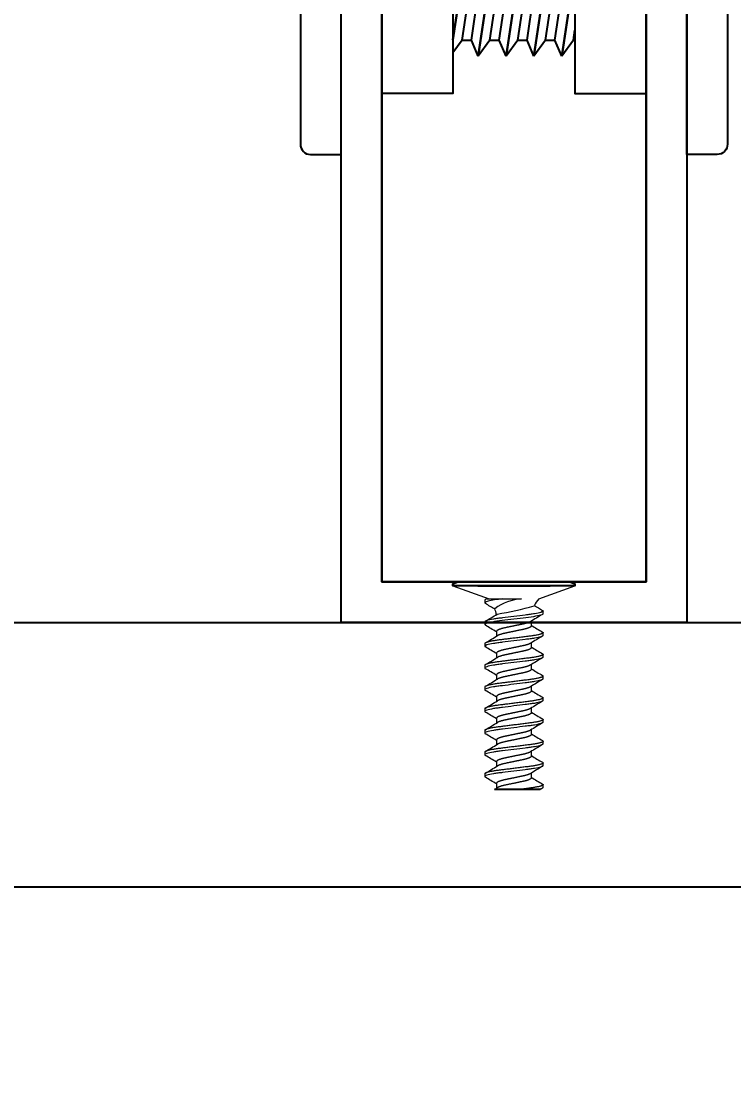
# Model space of a CAD drawing. Header units: inches. Extents: x 129892 to 140765, y 18172 to 24435.
# Drawn here: x 131141.2 to 131176.2, y 22501.9 to 22554.5 of the extents above; entities that cross this region are included whole.
import ezdxf

# ---------------------------------------------------------------- set-up
doc = ezdxf.new("R2010")
doc.units = ezdxf.units.IN
doc.header["$MEASUREMENT"] = 0
doc.header["$PDMODE"] = 66
doc.styles.add('EXCELSIOR', font='dim.shx', dxfattribs={"height": 45})
doc.dimstyles.new('EXCELSIOR', dxfattribs={"dimtxt": 50, "dimasz": 15, "dimexe": 20, "dimexo": 20, "dimgap": 10, "dimtad": 1, "dimdec": 0, "dimtxsty": 'EXCELSIOR', "dimblk": 'OBLIQUE', "dimcen": 2.5, "dimclrd": 1, "dimclre": 1, "dimclrt": 1, "dimadec": 0, "dimazin": 0, "dimtfac": 1, "dimtdec": 0, "dimtofl": 0, "dimtmove": 0, "dimatfit": 3, "dimfxl": 0, "dimlwd": 25, "dimarcsym": 0})

# ---------------------------------------------------------------- blocks, each defined once
blk = doc.blocks.new('A$C7E8D36A7')
for p, q in [((8.749, 22.174), (8.412, 21.389)), ((9.389, 17.84), (8.749, 22.174)), ((8.749, 22.174), (9.389, 17.84)), ((9.319, 21.389), (8.749, 22.174)), ((10.117, 22.174), (9.78, 21.389)), ((10.757, 17.84), (10.117, 22.174)), ((10.117, 22.174), (10.757, 17.84)), ((10.687, 21.389), (10.117, 22.174)), ((11.485, 22.174), (11.149, 21.389)), ((12.125, 17.84), (11.485, 22.174)), ((11.485, 22.174), (12.125, 17.84)), ((12.056, 21.389), (11.485, 22.174)), ((12.854, 22.174), (12.517, 21.389)), ((13.494, 17.84), (12.854, 22.174)), ((12.854, 22.174), (13.494, 17.84)), ((13.424, 21.389), (12.854, 22.174)), ((7.951, 21.389), (7.5, 22.01)), ((7.5, 18), (7.5, 22)), ((7.5, 18), (7.5, 22)), ((13.5, 18), (13.5, 22)), ((8.02, 17.84), (7.5, 21.364)), ((7.5, 21.364), (8.02, 17.84)), ((7.951, 21.389), (8.412, 21.389)), ((7.954, 21.383), (8.36, 18.632)), ((8.412, 21.389), (8.815, 18.632)), ((9.319, 21.389), (9.78, 21.389)), ((9.323, 21.383), (9.729, 18.632)), ((9.78, 21.389), (10.183, 18.632)), ((10.687, 21.389), (11.149, 21.389)), ((10.691, 21.383), (11.097, 18.632)), ((11.149, 21.389), (11.551, 18.632)), ((12.056, 21.389), (12.517, 21.389)), ((12.059, 21.383), (12.465, 18.632)), ((12.517, 21.389), (12.92, 18.632)), ((13.424, 21.389), (13.5, 21.389)), ((13.427, 21.383), (13.5, 20.889)), ((8.02, 17.84), (7.5, 18.558)), ((8.36, 18.632), (8.02, 17.84)), ((8.36, 18.632), (8.815, 18.632)), ((9.389, 17.84), (8.815, 18.632)), ((9.729, 18.632), (9.389, 17.84)), ((9.729, 18.632), (10.183, 18.632)), ((10.757, 17.84), (10.183, 18.632)), ((11.097, 18.632), (10.757, 17.84)), ((11.097, 18.632), (11.551, 18.632)), ((12.125, 17.84), (11.551, 18.632)), ((12.465, 18.632), (12.125, 17.84)), ((12.465, 18.632), (12.92, 18.632)), ((13.494, 17.84), (12.92, 18.632)), ((13.5, 17.856), (13.494, 17.84))]:
    blk.add_line(p, q)
blk.add_lwpolyline([(4, 0), (4, 48), (17, 48), (17, 0), (19, 0), (19, 50), (2, 50), (2, 0)], close=True)
for points in [[(0, 13.5), (0, 26.5, -0.414214), (0.5, 27), (2, 27), (2, 13), (0.5, 13, -0.414214)], [(21, 13.5), (21, 26.5, 0.414214), (20.5, 27), (19, 27), (19, 13), (20.5, 13, 0.414214)]]:
    blk.add_lwpolyline(points, format="xyb", close=True)
for points in [[(4, 16), (7.5, 16), (7.5, 24), (4, 24)], [(17, 16), (13.5, 16), (13.5, 24), (17, 24)]]:
    blk.add_lwpolyline(points)
blk = doc.blocks.new('A$C71D55C7C')
at = {"color": 7, "linetype": 'Continuous', "lineweight": 15}
for p, q in [((-0.001, 10), (1.777, 9.365)), ((4.222, 9.365), (5.999, 10)), ((1.566, 9.299), (1.566, 9.165)), ((1.678, 9.365), (1.653, 9.365)), ((1.678, 9.365), (2.462, 9.365)), ((2.462, 9.365), (3.379, 9.365)), ((4.433, 8.632), (4.433, 8.765)), ((1.566, 8.232), (1.566, 8.099)), ((3.856, 8.032), (3.856, 8.272)), ((2.143, 7.765), (2.143, 7.525)), ((4.433, 7.565), (4.433, 7.699)), ((1.566, 7.165), (1.566, 7.032)), ((3.856, 6.965), (3.856, 7.206)), ((2.143, 6.699), (2.143, 6.459)), ((4.433, 6.499), (4.433, 6.632)), ((1.566, 6.099), (1.566, 5.965)), ((3.856, 5.899), (3.856, 6.139)), ((2.143, 5.632), (2.143, 5.392)), ((4.433, 5.432), (4.433, 5.565)), ((1.566, 5.032), (1.566, 4.899)), ((3.856, 4.832), (3.856, 5.072)), ((2.143, 4.565), (2.143, 4.325)), ((4.433, 4.365), (4.433, 4.499)), ((1.566, 3.965), (1.566, 3.832)), ((3.856, 3.765), (3.856, 4.005)), ((2.143, 3.499), (2.143, 3.259)), ((4.433, 3.299), (4.433, 3.432)), ((1.566, 2.899), (1.566, 2.765)), ((3.856, 2.699), (3.856, 2.939)), ((2.143, 2.432), (2.143, 2.192)), ((4.433, 2.232), (4.433, 2.365)), ((1.566, 1.832), (1.566, 1.698)), ((3.856, 1.632), (3.856, 1.872)), ((2.143, 1.365), (2.143, 1.125)), ((4.433, 1.165), (4.433, 1.298)), ((1.566, 0.765), (1.566, 0.632)), ((3.856, 0.565), (3.856, 0.805)), ((2.143, 0.298), (2.143, 0.058)), ((4.433, 0.098), (4.433, 0.231))]:
    blk.add_line(p, q, dxfattribs=at)
blk.add_lwpolyline([(0.249, 10.2), (5.749, 10.2), (5.999, 10.1), (5.999, 10), (-0.001, 10), (-0.001, 10.1)], close=True)
for points in [[(1.225, 10), (4.774, 10)], [(4.293, 0), (2.047, 0)]]:
    blk.add_lwpolyline(points)
at = {"color": 7, "linetype": 'Continuous', "lineweight": 15, "flags": 128}
for points in [[(4.404, 7.731), (4.413, 7.726), (4.422, 7.719), (4.428, 7.712), (4.432, 7.705), (4.433, 7.699), (4.432, 7.693), (4.429, 7.686), (4.423, 7.68), (4.415, 7.673), (4.404, 7.666), (4.391, 7.659), (4.377, 7.653), (4.36, 7.646), (4.342, 7.639), (4.321, 7.632), (4.298, 7.625), (4.27, 7.617), (4.239, 7.609), (4.206, 7.602), (4.171, 7.594), (4.133, 7.586), (4.093, 7.578), (4.052, 7.571), (4.009, 7.563), (3.966, 7.556), (3.922, 7.549), (3.876, 7.542), (3.83, 7.536), (3.783, 7.529), (3.735, 7.523), (3.677, 7.516), (3.617, 7.509), (3.555, 7.501), (3.491, 7.493), (3.433, 7.486), (3.373, 7.478), (3.313, 7.471), (3.251, 7.463), (3.189, 7.456), (3.126, 7.448), (3.063, 7.44), (2.999, 7.432), (2.939, 7.425), (2.879, 7.417), (2.819, 7.41), (2.76, 7.402), (2.702, 7.395), (2.644, 7.388), (2.59, 7.381), (2.537, 7.375), (2.485, 7.368), (2.435, 7.362), (2.385, 7.356), (2.332, 7.349), (2.28, 7.343), (2.229, 7.336), (2.179, 7.33), (2.13, 7.323), (2.082, 7.316), (2.035, 7.308), (1.99, 7.301), (1.949, 7.294), (1.909, 7.287), (1.872, 7.279), (1.836, 7.272), (1.801, 7.265), (1.769, 7.257), (1.741, 7.25), (1.715, 7.243), (1.691, 7.236), (1.669, 7.229), (1.649, 7.222), (1.629, 7.215), (1.612, 7.207), (1.598, 7.2), (1.586, 7.192), (1.577, 7.185), (1.571, 7.179), (1.567, 7.172), (1.566, 7.165), (1.566, 7.165)], [(4.404, 6.665), (4.413, 6.659), (4.422, 6.652), (4.428, 6.645), (4.432, 6.639), (4.433, 6.632), (4.432, 6.626), (4.429, 6.62), (4.423, 6.613), (4.415, 6.606), (4.404, 6.6), (4.391, 6.593), (4.377, 6.586), (4.36, 6.579), (4.342, 6.572), (4.321, 6.565), (4.298, 6.558), (4.27, 6.551), (4.239, 6.543), (4.206, 6.535), (4.171, 6.527), (4.133, 6.519), (4.093, 6.512), (4.052, 6.504), (4.009, 6.496), (3.966, 6.489), (3.922, 6.483), (3.876, 6.476), (3.83, 6.469), (3.783, 6.463), (3.735, 6.457), (3.677, 6.449), (3.617, 6.442), (3.555, 6.434), (3.491, 6.426), (3.433, 6.419), (3.373, 6.412), (3.313, 6.404), (3.251, 6.397), (3.189, 6.389), (3.126, 6.381), (3.063, 6.373), (2.999, 6.365), (2.939, 6.358), (2.879, 6.351), (2.819, 6.343), (2.76, 6.336), (2.702, 6.328), (2.644, 6.321), (2.59, 6.315), (2.537, 6.308), (2.485, 6.302), (2.435, 6.295), (2.385, 6.289), (2.332, 6.283), (2.28, 6.276), (2.229, 6.27), (2.179, 6.263), (2.13, 6.256), (2.082, 6.249), (2.035, 6.242), (1.99, 6.234), (1.949, 6.227), (1.909, 6.22), (1.872, 6.213), (1.836, 6.205), (1.801, 6.198), (1.769, 6.19), (1.741, 6.183), (1.715, 6.176), (1.691, 6.169), (1.669, 6.162), (1.649, 6.156), (1.629, 6.148), (1.612, 6.14), (1.598, 6.133), (1.586, 6.126), (1.577, 6.119), (1.571, 6.112), (1.567, 6.105), (1.566, 6.099), (1.566, 6.099)], [(4.404, 5.598), (4.413, 5.592), (4.422, 5.585), (4.428, 5.578), (4.432, 5.572), (4.433, 5.565), (4.432, 5.559), (4.429, 5.553), (4.423, 5.546), (4.415, 5.54), (4.404, 5.533), (4.391, 5.526), (4.377, 5.519), (4.36, 5.512), (4.342, 5.506), (4.321, 5.499), (4.298, 5.492), (4.27, 5.484), (4.239, 5.476), (4.206, 5.468), (4.171, 5.46), (4.133, 5.453), (4.093, 5.445), (4.052, 5.437), (4.009, 5.43), (3.966, 5.423), (3.922, 5.416), (3.876, 5.409), (3.83, 5.402), (3.783, 5.396), (3.735, 5.39), (3.677, 5.383), (3.617, 5.375), (3.555, 5.368), (3.491, 5.36), (3.433, 5.352), (3.373, 5.345), (3.313, 5.337), (3.251, 5.33), (3.189, 5.322), (3.126, 5.314), (3.063, 5.307), (2.999, 5.299), (2.939, 5.291), (2.879, 5.284), (2.819, 5.276), (2.76, 5.269), (2.702, 5.262), (2.644, 5.255), (2.59, 5.248), (2.537, 5.241), (2.485, 5.235), (2.435, 5.229), (2.385, 5.223), (2.332, 5.216), (2.28, 5.209), (2.229, 5.203), (2.179, 5.196), (2.13, 5.189), (2.082, 5.182), (2.035, 5.175), (1.99, 5.168), (1.949, 5.161), (1.909, 5.153), (1.872, 5.146), (1.836, 5.139), (1.801, 5.131), (1.769, 5.124), (1.741, 5.117), (1.715, 5.11), (1.691, 5.103), (1.669, 5.096), (1.649, 5.089), (1.629, 5.081), (1.612, 5.074), (1.598, 5.066), (1.586, 5.059), (1.577, 5.052), (1.571, 5.045), (1.567, 5.038), (1.566, 5.032), (1.566, 5.032)], [(4.404, 4.531), (4.413, 4.526), (4.422, 4.519), (4.428, 4.512), (4.432, 4.505), (4.433, 4.499), (4.432, 4.493), (4.429, 4.486), (4.423, 4.48), (4.415, 4.473), (4.404, 4.466), (4.391, 4.459), (4.377, 4.453), (4.36, 4.446), (4.342, 4.439), (4.321, 4.432), (4.298, 4.425), (4.27, 4.417), (4.239, 4.409), (4.206, 4.401), (4.171, 4.394), (4.133, 4.386), (4.093, 4.378), (4.052, 4.37), (4.009, 4.363), (3.966, 4.356), (3.922, 4.349), (3.876, 4.342), (3.83, 4.336), (3.783, 4.329), (3.735, 4.323), (3.677, 4.316), (3.617, 4.309), (3.555, 4.301), (3.491, 4.293), (3.433, 4.286), (3.373, 4.278), (3.313, 4.271), (3.251, 4.263), (3.189, 4.255), (3.126, 4.248), (3.063, 4.24), (2.999, 4.232), (2.939, 4.225), (2.879, 4.217), (2.819, 4.21), (2.76, 4.202), (2.702, 4.195), (2.644, 4.188), (2.59, 4.181), (2.537, 4.175), (2.485, 4.168), (2.435, 4.162), (2.385, 4.156), (2.332, 4.149), (2.28, 4.143), (2.229, 4.136), (2.179, 4.13), (2.13, 4.123), (2.082, 4.116), (2.035, 4.108), (1.99, 4.101), (1.949, 4.094), (1.909, 4.087), (1.872, 4.079), (1.836, 4.072), (1.801, 4.065), (1.769, 4.057), (1.741, 4.05), (1.715, 4.043), (1.691, 4.036), (1.669, 4.029), (1.649, 4.022), (1.629, 4.014), (1.612, 4.007), (1.598, 4), (1.586, 3.992), (1.577, 3.985), (1.571, 3.978), (1.567, 3.972), (1.566, 3.965), (1.566, 3.965)], [(4.404, 3.464), (4.413, 3.459), (4.422, 3.452), (4.428, 3.445), (4.432, 3.438), (4.433, 3.432), (4.432, 3.426), (4.429, 3.419), (4.423, 3.413), (4.415, 3.406), (4.404, 3.399), (4.391, 3.392), (4.377, 3.386), (4.36, 3.379), (4.342, 3.372), (4.321, 3.365), (4.298, 3.358), (4.27, 3.35), (4.239, 3.343), (4.206, 3.335), (4.171, 3.327), (4.133, 3.319), (4.093, 3.311), (4.052, 3.304), (4.009, 3.296), (3.966, 3.289), (3.922, 3.282), (3.876, 3.276), (3.83, 3.269), (3.783, 3.263), (3.735, 3.256), (3.677, 3.249), (3.617, 3.242), (3.555, 3.234), (3.491, 3.226), (3.433, 3.219), (3.373, 3.212), (3.313, 3.204), (3.251, 3.196), (3.189, 3.189), (3.126, 3.181), (3.063, 3.173), (2.999, 3.165), (2.939, 3.158), (2.879, 3.15), (2.819, 3.143), (2.76, 3.136), (2.702, 3.128), (2.644, 3.121), (2.59, 3.114), (2.537, 3.108), (2.485, 3.101), (2.435, 3.095), (2.385, 3.089), (2.332, 3.082), (2.28, 3.076), (2.229, 3.069), (2.179, 3.063), (2.13, 3.056), (2.082, 3.049), (2.035, 3.042), (1.99, 3.034), (1.949, 3.027), (1.909, 3.02), (1.872, 3.013), (1.836, 3.005), (1.801, 2.998), (1.769, 2.99), (1.741, 2.983), (1.715, 2.976), (1.691, 2.969), (1.669, 2.962), (1.649, 2.955), (1.629, 2.948), (1.612, 2.94), (1.598, 2.933), (1.586, 2.926), (1.577, 2.919), (1.571, 2.912), (1.567, 2.905), (1.566, 2.899), (1.566, 2.899)], [(4.404, 2.398), (4.413, 2.392), (4.422, 2.385), (4.428, 2.378), (4.432, 2.372), (4.433, 2.365), (4.432, 2.359), (4.429, 2.353), (4.423, 2.346), (4.415, 2.339), (4.404, 2.333), (4.391, 2.326), (4.377, 2.319), (4.36, 2.312), (4.342, 2.305), (4.321, 2.298), (4.298, 2.291), (4.27, 2.284), (4.239, 2.276), (4.206, 2.268), (4.171, 2.26), (4.133, 2.252), (4.093, 2.245), (4.052, 2.237), (4.009, 2.229), (3.966, 2.222), (3.922, 2.216), (3.876, 2.209), (3.83, 2.202), (3.783, 2.196), (3.735, 2.19), (3.677, 2.182), (3.617, 2.175), (3.555, 2.167), (3.491, 2.159), (3.433, 2.152), (3.373, 2.145), (3.313, 2.137), (3.251, 2.13), (3.189, 2.122), (3.126, 2.114), (3.063, 2.106), (2.999, 2.098), (2.939, 2.091), (2.879, 2.084), (2.819, 2.076), (2.76, 2.069), (2.702, 2.061), (2.644, 2.054), (2.59, 2.048), (2.537, 2.041), (2.485, 2.035), (2.435, 2.028), (2.385, 2.022), (2.332, 2.016), (2.28, 2.009), (2.229, 2.003), (2.179, 1.996), (2.13, 1.989), (2.082, 1.982), (2.035, 1.975), (1.99, 1.967), (1.949, 1.96), (1.909, 1.953), (1.872, 1.946), (1.836, 1.938), (1.801, 1.931), (1.769, 1.923), (1.741, 1.916), (1.715, 1.909), (1.691, 1.902), (1.669, 1.895), (1.649, 1.889), (1.629, 1.881), (1.612, 1.873), (1.598, 1.866), (1.586, 1.859), (1.577, 1.852), (1.571, 1.845), (1.567, 1.838), (1.566, 1.832), (1.566, 1.832)], [(4.404, 1.331), (4.413, 1.325), (4.422, 1.318), (4.428, 1.311), (4.432, 1.305), (4.433, 1.298), (4.432, 1.292), (4.429, 1.286), (4.423, 1.279), (4.415, 1.273), (4.404, 1.266), (4.391, 1.259), (4.377, 1.252), (4.36, 1.245), (4.342, 1.239), (4.321, 1.232), (4.298, 1.225), (4.27, 1.217), (4.239, 1.209), (4.206, 1.201), (4.171, 1.193), (4.133, 1.185), (4.093, 1.178), (4.052, 1.17), (4.009, 1.163), (3.966, 1.156), (3.922, 1.149), (3.876, 1.142), (3.83, 1.135), (3.783, 1.129), (3.735, 1.123), (3.677, 1.116), (3.617, 1.108), (3.555, 1.101), (3.491, 1.093), (3.433, 1.085), (3.373, 1.078), (3.313, 1.07), (3.251, 1.063), (3.189, 1.055), (3.126, 1.047), (3.063, 1.039), (2.999, 1.032), (2.939, 1.024), (2.879, 1.017), (2.819, 1.009), (2.76, 1.002), (2.702, 0.995), (2.644, 0.988), (2.59, 0.981), (2.537, 0.974), (2.485, 0.968), (2.435, 0.962), (2.385, 0.955), (2.332, 0.949), (2.28, 0.942), (2.229, 0.936), (2.179, 0.929), (2.13, 0.922), (2.082, 0.915), (2.035, 0.908), (1.99, 0.901), (1.949, 0.894), (1.909, 0.886), (1.872, 0.879), (1.836, 0.872), (1.801, 0.864), (1.769, 0.857), (1.741, 0.85), (1.715, 0.843), (1.691, 0.836), (1.669, 0.829), (1.649, 0.822), (1.629, 0.814), (1.612, 0.807), (1.598, 0.799), (1.586, 0.792), (1.577, 0.785), (1.571, 0.778), (1.567, 0.771), (1.566, 0.765), (1.566, 0.765)], [(4.404, 0.264), (4.413, 0.259), (4.422, 0.251), (4.428, 0.245), (4.432, 0.238), (4.433, 0.231), (4.432, 0.225), (4.429, 0.219), (4.423, 0.213), (4.415, 0.206), (4.404, 0.199), (4.391, 0.192), (4.377, 0.185), (4.36, 0.179), (4.342, 0.172), (4.321, 0.165), (4.298, 0.158), (4.27, 0.15), (4.239, 0.142), (4.206, 0.134), (4.171, 0.126), (4.133, 0.119), (4.093, 0.111), (4.052, 0.103), (4.009, 0.096), (3.966, 0.089), (3.922, 0.082), (3.876, 0.075), (3.83, 0.069), (3.783, 0.062), (3.735, 0.056), (3.677, 0.049), (3.617, 0.041), (3.555, 0.034), (3.491, 0.026), (3.433, 0.019), (3.373, 0.011), (3.313, 0.004), (3.284, 0)]]:
    blk.add_lwpolyline(points, dxfattribs=at)
at = {"color": 7, "linetype": 'Continuous', "lineweight": 15}
for centre, radius, start, end in [((-37.303, 75.356), 76.631, 300.50446, 300.55496), ((-24.229, -34.79), 50.952, 58.9272, 59.5471), ((3.538, 6.891), 2.48, 93.6914, 126.6294), ((-1.493, 29.315), 21.027, 280.045, 285.1333), ((5.349, 8.386), 1.494, 139, 154.9602), ((32.586, 56.702), 55.579, 239.0528, 239.5317), ((-20.825, 46.448), 44.279, 300.4197, 301.2933), ((0.65, 8.386), 1.494, 7.6247, 19.3637), ((25.868, -27.979), 42.411, 120.4042, 121.3447), ((-21.753, -31.681), 46.097, 58.7762, 59.5701), ((27.753, 47.48), 46.099, 238.7762, 239.5701), ((-19.87, 43.778), 42.413, 300.4042, 301.3446), ((26.293, -29.756), 43.239, 120.4132, 121.3357), ((-22.033, -33.218), 46.645, 58.7808, 59.5655), ((28.028, 46.875), 46.636, 238.7807, 239.5655), ((-20.391, 43.582), 43.428, 300.4151, 301.3337), ((26.391, -30.987), 43.43, 120.4152, 121.3336), ((-22.033, -34.285), 46.645, 58.7808, 59.5655), ((28.028, 45.809), 46.637, 238.7807, 239.5655), ((-20.393, 42.519), 43.431, 300.4152, 301.3336), ((26.383, -32.039), 43.413, 120.4151, 121.3338), ((-22.027, -35.341), 46.633, 58.7807, 59.5656), ((28.026, 44.738), 46.632, 238.7807, 239.5655), ((-20.387, 41.442), 43.42, 300.4151, 301.3338), ((26.387, -33.114), 43.422, 120.4152, 121.3337), ((-22.034, -36.419), 46.646, 58.7809, 59.5655), ((28.026, 43.671), 46.632, 238.7807, 239.5655), ((-20.387, 40.375), 43.42, 300.4151, 301.3338), ((26.387, -34.181), 43.422, 120.4152, 121.3337), ((-22.034, -37.486), 46.646, 58.7809, 59.5655), ((28.026, 42.604), 46.632, 238.7807, 239.5655), ((-20.387, 39.309), 43.42, 300.4151, 301.3338), ((26.387, -35.247), 43.422, 120.4152, 121.3337), ((-22.034, -38.553), 46.646, 58.7809, 59.5655), ((28.026, 41.537), 46.632, 238.7807, 239.5655), ((-20.387, 38.242), 43.42, 300.4151, 301.3338), ((26.387, -36.314), 43.422, 120.4152, 121.3337), ((-22.034, -39.619), 46.646, 58.7809, 59.5655), ((28.026, 40.47), 46.632, 238.7807, 239.5655), ((-20.387, 37.175), 43.42, 301.1102, 301.3338), ((26.387, -37.381), 43.422, 120.4152, 120.5856)]:
    blk.add_arc(centre, radius, start, end, dxfattribs=at)
for points, knots in [([(2.462, 9.365), (2.309, 9.347), (2.174, 9.33), (1.925, 9.291), (1.816, 9.27), (1.655, 9.227), (1.603, 9.207), (1.557, 9.169), (1.562, 9.152), (1.595, 9.133)], [0, 0, 0, 0, 0.25, 0.25, 0.5, 0.5, 0.75, 0.75, 1, 1, 1, 1]), ([(4.433, 8.632), (4.433, 8.612), (4.393, 8.587), (4.228, 8.537), (4.104, 8.511), (3.806, 8.464), (3.64, 8.445), (3.261, 8.398), (3.052, 8.372), (2.646, 8.322), (2.451, 8.297), (2.12, 8.256), (1.965, 8.232), (1.723, 8.182), (1.638, 8.156), (1.556, 8.109), (1.555, 8.09), (1.595, 8.066)], [0, 0, 0, 0, 0.125, 0.125, 0.25, 0.25, 0.375, 0.375, 0.5, 0.5, 0.625, 0.625, 0.75, 0.75, 0.875, 0.875, 1, 1, 1, 1]), ([(4.433, 8.765), (4.433, 8.746), (4.398, 8.724), (4.253, 8.677), (4.143, 8.652), (3.942, 8.618), (3.869, 8.608), (3.717, 8.587), (3.638, 8.578), (3.383, 8.546), (3.192, 8.523), (2.807, 8.475), (2.616, 8.451), (2.36, 8.42), (2.282, 8.41), (2.13, 8.39), (2.057, 8.379), (1.856, 8.345), (1.746, 8.321), (1.601, 8.274), (1.566, 8.251), (1.566, 8.232)], [0, 0, 0, 0, 0.125, 0.125, 0.25, 0.25, 0.3125, 0.3125, 0.375, 0.375, 0.5, 0.5, 0.625, 0.625, 0.6875, 0.6875, 0.75, 0.75, 0.875, 0.875, 1, 1, 1, 1]), ([(4.404, 8.798), (4.407, 8.796), (4.414, 8.792), (4.422, 8.785), (4.428, 8.779), (4.432, 8.772), (4.433, 8.768), (4.433, 8.765)], [0, 0, 0, 0, 0.162479, 0.37481, 0.585282, 0.79373, 1, 1, 1, 1]), ([(3.807, 8.242), (3.802, 8.24), (3.793, 8.234), (3.775, 8.225), (3.753, 8.215), (3.727, 8.204), (3.699, 8.194), (3.669, 8.183), (3.637, 8.173), (3.603, 8.163), (3.568, 8.154), (3.532, 8.145), (3.495, 8.136), (3.457, 8.127), (3.418, 8.119), (3.378, 8.111), (3.336, 8.102), (3.292, 8.093), (3.246, 8.083), (3.199, 8.073), (3.15, 8.063), (3.1, 8.053), (3.05, 8.043), (3, 8.032), (2.951, 8.022), (2.903, 8.012), (2.856, 8.002), (2.809, 7.993), (2.763, 7.983), (2.718, 7.974), (2.675, 7.965), (2.632, 7.956), (2.59, 7.947), (2.549, 7.939), (2.509, 7.93), (2.47, 7.92), (2.432, 7.911), (2.397, 7.901), (2.364, 7.892), (2.333, 7.882), (2.304, 7.872), (2.277, 7.862), (2.252, 7.852), (2.23, 7.842), (2.21, 7.832), (2.192, 7.822), (2.177, 7.812), (2.165, 7.802), (2.155, 7.792), (2.148, 7.783), (2.144, 7.774), (2.143, 7.768), (2.143, 7.765)], [0, 0, 0, 0, 0.015027, 0.035073, 0.056128, 0.077201, 0.098252, 0.119243, 0.140134, 0.160888, 0.180539, 0.200002, 0.21925, 0.238259, 0.257019, 0.275892, 0.295017, 0.314372, 0.334863, 0.355543, 0.376377, 0.397327, 0.418355, 0.439423, 0.459535, 0.479612, 0.49962, 0.519527, 0.5393, 0.558909, 0.578323, 0.597517, 0.61736, 0.636998, 0.656867, 0.677003, 0.697377, 0.717959, 0.737767, 0.757701, 0.777729, 0.797817, 0.817931, 0.838038, 0.858101, 0.878089, 0.89891, 0.919574, 0.940047, 0.960295, 0.980289, 1, 1, 1, 1]), ([(3.856, 8.032), (3.855, 8.029), (3.855, 8.024), (3.851, 8.015), (3.845, 8.006), (3.836, 7.997), (3.825, 7.988), (3.811, 7.978), (3.794, 7.968), (3.775, 7.958), (3.753, 7.948), (3.727, 7.937), (3.699, 7.927), (3.669, 7.917), (3.637, 7.906), (3.603, 7.897), (3.568, 7.887), (3.532, 7.878), (3.495, 7.869), (3.457, 7.861), (3.418, 7.852), (3.378, 7.844), (3.336, 7.835), (3.292, 7.826), (3.246, 7.817), (3.199, 7.807), (3.15, 7.797), (3.1, 7.786), (3.05, 7.776), (3, 7.766), (2.951, 7.755), (2.903, 7.745), (2.856, 7.736), (2.809, 7.726), (2.763, 7.716), (2.718, 7.707), (2.675, 7.698), (2.632, 7.689), (2.59, 7.68), (2.549, 7.672), (2.509, 7.663), (2.47, 7.654), (2.432, 7.644), (2.397, 7.635), (2.364, 7.625), (2.333, 7.615), (2.304, 7.605), (2.277, 7.595), (2.252, 7.585), (2.229, 7.575), (2.21, 7.565), (2.197, 7.559), (2.192, 7.555), (2.192, 7.555)], [0, 0, 0, 0, 0.018809, 0.037876, 0.057178, 0.076688, 0.096379, 0.116219, 0.136178, 0.156223, 0.177278, 0.198351, 0.219402, 0.240393, 0.261284, 0.282037, 0.301688, 0.321151, 0.340399, 0.359407, 0.378167, 0.39704, 0.416165, 0.435519, 0.45601, 0.47669, 0.497523, 0.518473, 0.539501, 0.560569, 0.58068, 0.600757, 0.620765, 0.640672, 0.660445, 0.680053, 0.699467, 0.718661, 0.738503, 0.758141, 0.77801, 0.798146, 0.81852, 0.839101, 0.858909, 0.878842, 0.89887, 0.918958, 0.939072, 0.959178, 0.979242, 0.999229, 1, 1, 1, 1]), ([(4.433, 7.565), (4.433, 7.546), (4.398, 7.524), (4.253, 7.477), (4.143, 7.452), (3.942, 7.418), (3.869, 7.408), (3.717, 7.387), (3.638, 7.378), (3.383, 7.346), (3.192, 7.323), (2.807, 7.275), (2.616, 7.251), (2.36, 7.22), (2.282, 7.21), (2.13, 7.19), (2.057, 7.179), (1.856, 7.145), (1.746, 7.121), (1.601, 7.074), (1.566, 7.051), (1.566, 7.032)], [0, 0, 0, 0, 0.125, 0.125, 0.25, 0.25, 0.3125, 0.3125, 0.375, 0.375, 0.5, 0.5, 0.625, 0.625, 0.6875, 0.6875, 0.75, 0.75, 0.875, 0.875, 1, 1, 1, 1]), ([(3.807, 7.176), (3.802, 7.173), (3.793, 7.168), (3.775, 7.158), (3.753, 7.148), (3.727, 7.137), (3.699, 7.127), (3.669, 7.117), (3.637, 7.106), (3.603, 7.097), (3.568, 7.087), (3.532, 7.078), (3.495, 7.069), (3.457, 7.061), (3.418, 7.052), (3.378, 7.044), (3.336, 7.035), (3.292, 7.026), (3.246, 7.017), (3.199, 7.007), (3.15, 6.997), (3.1, 6.986), (3.05, 6.976), (3, 6.966), (2.951, 6.955), (2.903, 6.945), (2.856, 6.936), (2.809, 6.926), (2.763, 6.916), (2.718, 6.907), (2.675, 6.898), (2.632, 6.889), (2.59, 6.88), (2.549, 6.872), (2.509, 6.863), (2.47, 6.854), (2.432, 6.844), (2.397, 6.835), (2.364, 6.825), (2.333, 6.815), (2.304, 6.805), (2.277, 6.795), (2.252, 6.785), (2.23, 6.775), (2.21, 6.765), (2.192, 6.755), (2.177, 6.745), (2.165, 6.735), (2.155, 6.726), (2.148, 6.716), (2.144, 6.707), (2.143, 6.702), (2.143, 6.699)], [0, 0, 0, 0, 0.015022, 0.035067, 0.056123, 0.077196, 0.098247, 0.119238, 0.140129, 0.160884, 0.180534, 0.199997, 0.219246, 0.238254, 0.257015, 0.275888, 0.295014, 0.314368, 0.334859, 0.35554, 0.376373, 0.397323, 0.418352, 0.43942, 0.459532, 0.479609, 0.499618, 0.519525, 0.539298, 0.558906, 0.578321, 0.597515, 0.617358, 0.636996, 0.656865, 0.677001, 0.697376, 0.717957, 0.737765, 0.757699, 0.777727, 0.797816, 0.81793, 0.838037, 0.858101, 0.878088, 0.898909, 0.919573, 0.940046, 0.960295, 0.980289, 1, 1, 1, 1]), ([(3.856, 6.965), (3.855, 6.963), (3.855, 6.957), (3.851, 6.949), (3.845, 6.94), (3.836, 6.93), (3.825, 6.921), (3.811, 6.911), (3.794, 6.902), (3.775, 6.892), (3.753, 6.881), (3.727, 6.871), (3.699, 6.86), (3.669, 6.85), (3.637, 6.84), (3.603, 6.83), (3.568, 6.82), (3.532, 6.811), (3.495, 6.802), (3.457, 6.794), (3.418, 6.786), (3.378, 6.777), (3.336, 6.769), (3.292, 6.76), (3.246, 6.75), (3.199, 6.74), (3.15, 6.73), (3.1, 6.72), (3.05, 6.709), (3, 6.699), (2.951, 6.689), (2.903, 6.679), (2.856, 6.669), (2.809, 6.659), (2.763, 6.65), (2.718, 6.64), (2.675, 6.631), (2.632, 6.622), (2.59, 6.614), (2.549, 6.605), (2.509, 6.596), (2.47, 6.587), (2.432, 6.578), (2.397, 6.568), (2.364, 6.558), (2.333, 6.548), (2.304, 6.539), (2.277, 6.529), (2.252, 6.519), (2.229, 6.509), (2.21, 6.499), (2.197, 6.492), (2.192, 6.489), (2.192, 6.488)], [0, 0, 0, 0, 0.018809, 0.037877, 0.057179, 0.076689, 0.096379, 0.11622, 0.136179, 0.156224, 0.177279, 0.198352, 0.219403, 0.240394, 0.261285, 0.282039, 0.301689, 0.321152, 0.340401, 0.359409, 0.378169, 0.397041, 0.416167, 0.435521, 0.456012, 0.476692, 0.497525, 0.518475, 0.539504, 0.560572, 0.580683, 0.60076, 0.620768, 0.640675, 0.660448, 0.680056, 0.699471, 0.718664, 0.738507, 0.758145, 0.778013, 0.798149, 0.818524, 0.839105, 0.858913, 0.878847, 0.898874, 0.918963, 0.939077, 0.959183, 0.979247, 0.999234, 1, 1, 1, 1]), ([(4.433, 6.499), (4.433, 6.48), (4.398, 6.457), (4.253, 6.41), (4.143, 6.386), (3.942, 6.352), (3.869, 6.341), (3.717, 6.321), (3.638, 6.311), (3.383, 6.28), (3.192, 6.256), (2.807, 6.208), (2.616, 6.185), (2.36, 6.153), (2.282, 6.143), (2.13, 6.123), (2.057, 6.112), (1.856, 6.079), (1.746, 6.054), (1.601, 6.007), (1.566, 5.985), (1.566, 5.965)], [0, 0, 0, 0, 0.125, 0.125, 0.25, 0.25, 0.3125, 0.3125, 0.375, 0.375, 0.5, 0.5, 0.625, 0.625, 0.6875, 0.6875, 0.75, 0.75, 0.875, 0.875, 1, 1, 1, 1]), ([(3.807, 6.109), (3.802, 6.107), (3.793, 6.101), (3.775, 6.092), (3.753, 6.081), (3.727, 6.071), (3.699, 6.06), (3.669, 6.05), (3.637, 6.04), (3.603, 6.03), (3.568, 6.02), (3.532, 6.011), (3.495, 6.002), (3.457, 5.994), (3.418, 5.986), (3.378, 5.977), (3.336, 5.969), (3.292, 5.96), (3.246, 5.95), (3.199, 5.94), (3.15, 5.93), (3.1, 5.92), (3.05, 5.909), (3, 5.899), (2.951, 5.889), (2.903, 5.879), (2.856, 5.869), (2.809, 5.859), (2.763, 5.85), (2.718, 5.84), (2.675, 5.831), (2.632, 5.822), (2.59, 5.814), (2.549, 5.805), (2.509, 5.796), (2.47, 5.787), (2.432, 5.778), (2.397, 5.768), (2.364, 5.758), (2.333, 5.748), (2.304, 5.739), (2.277, 5.729), (2.252, 5.719), (2.23, 5.709), (2.21, 5.699), (2.192, 5.689), (2.177, 5.679), (2.165, 5.669), (2.155, 5.659), (2.148, 5.65), (2.144, 5.641), (2.143, 5.635), (2.143, 5.632)], [0, 0, 0, 0, 0.015022, 0.035068, 0.056123, 0.077196, 0.098248, 0.119238, 0.14013, 0.160884, 0.180534, 0.199998, 0.219246, 0.238255, 0.257015, 0.275888, 0.295014, 0.314368, 0.33486, 0.35554, 0.376373, 0.397323, 0.418352, 0.439421, 0.459532, 0.479609, 0.499618, 0.519525, 0.539298, 0.558906, 0.578321, 0.597515, 0.617358, 0.636996, 0.656865, 0.677001, 0.697376, 0.717957, 0.737765, 0.757699, 0.777727, 0.797816, 0.81793, 0.838037, 0.858101, 0.878088, 0.898909, 0.919574, 0.940046, 0.960295, 0.980289, 1, 1, 1, 1]), ([(3.856, 5.898), (3.855, 5.896), (3.855, 5.89), (3.851, 5.882), (3.845, 5.873), (3.836, 5.863), (3.825, 5.854), (3.811, 5.844), (3.794, 5.835), (3.775, 5.825), (3.753, 5.814), (3.727, 5.804), (3.699, 5.793), (3.669, 5.783), (3.637, 5.773), (3.603, 5.763), (3.568, 5.753), (3.532, 5.744), (3.495, 5.735), (3.457, 5.727), (3.418, 5.719), (3.378, 5.71), (3.336, 5.702), (3.292, 5.693), (3.246, 5.683), (3.199, 5.673), (3.15, 5.663), (3.1, 5.653), (3.05, 5.642), (3, 5.632), (2.951, 5.622), (2.903, 5.612), (2.856, 5.602), (2.809, 5.592), (2.763, 5.583), (2.718, 5.573), (2.675, 5.564), (2.632, 5.555), (2.59, 5.547), (2.549, 5.538), (2.509, 5.529), (2.47, 5.52), (2.432, 5.511), (2.397, 5.501), (2.364, 5.491), (2.333, 5.481), (2.304, 5.472), (2.277, 5.462), (2.252, 5.452), (2.229, 5.442), (2.21, 5.432), (2.197, 5.425), (2.192, 5.422), (2.192, 5.421)], [0, 0, 0, 0, 0.018809, 0.037877, 0.057179, 0.076689, 0.096379, 0.11622, 0.136179, 0.156224, 0.177279, 0.198352, 0.219403, 0.240394, 0.261285, 0.282039, 0.301689, 0.321152, 0.340401, 0.359409, 0.378169, 0.397041, 0.416167, 0.435521, 0.456012, 0.476692, 0.497525, 0.518475, 0.539504, 0.560572, 0.580683, 0.60076, 0.620768, 0.640675, 0.660448, 0.680056, 0.699471, 0.718664, 0.738507, 0.758145, 0.778013, 0.798149, 0.818524, 0.839105, 0.858913, 0.878847, 0.898874, 0.918963, 0.939077, 0.959183, 0.979247, 0.999234, 1, 1, 1, 1]), ([(4.433, 5.432), (4.433, 5.413), (4.398, 5.39), (4.253, 5.343), (4.143, 5.319), (3.942, 5.285), (3.869, 5.274), (3.717, 5.254), (3.638, 5.245), (3.383, 5.213), (3.192, 5.189), (2.807, 5.142), (2.616, 5.118), (2.36, 5.086), (2.282, 5.077), (2.13, 5.056), (2.057, 5.046), (1.856, 5.012), (1.746, 4.987), (1.601, 4.94), (1.566, 4.918), (1.566, 4.899)], [0, 0, 0, 0, 0.125, 0.125, 0.25, 0.25, 0.3125, 0.3125, 0.375, 0.375, 0.5, 0.5, 0.625, 0.625, 0.6875, 0.6875, 0.75, 0.75, 0.875, 0.875, 1, 1, 1, 1]), ([(3.807, 5.042), (3.802, 5.04), (3.793, 5.034), (3.775, 5.025), (3.753, 5.015), (3.727, 5.004), (3.699, 4.994), (3.669, 4.983), (3.637, 4.973), (3.603, 4.963), (3.568, 4.954), (3.532, 4.945), (3.495, 4.936), (3.457, 4.927), (3.418, 4.919), (3.378, 4.911), (3.336, 4.902), (3.292, 4.893), (3.246, 4.883), (3.199, 4.873), (3.15, 4.863), (3.1, 4.853), (3.05, 4.843), (3, 4.832), (2.951, 4.822), (2.903, 4.812), (2.856, 4.802), (2.809, 4.793), (2.763, 4.783), (2.718, 4.774), (2.675, 4.765), (2.632, 4.756), (2.59, 4.747), (2.549, 4.739), (2.509, 4.73), (2.47, 4.72), (2.432, 4.711), (2.397, 4.701), (2.364, 4.692), (2.333, 4.682), (2.304, 4.672), (2.277, 4.662), (2.252, 4.652), (2.23, 4.642), (2.21, 4.632), (2.192, 4.622), (2.177, 4.612), (2.165, 4.602), (2.155, 4.593), (2.148, 4.583), (2.144, 4.574), (2.143, 4.568), (2.143, 4.565)], [0, 0, 0, 0, 0.015022, 0.035068, 0.056123, 0.077196, 0.098248, 0.119238, 0.14013, 0.160884, 0.180534, 0.199998, 0.219246, 0.238255, 0.257015, 0.275888, 0.295014, 0.314368, 0.33486, 0.35554, 0.376373, 0.397323, 0.418352, 0.439421, 0.459532, 0.479609, 0.499618, 0.519525, 0.539298, 0.558906, 0.578321, 0.597515, 0.617358, 0.636996, 0.656865, 0.677001, 0.697376, 0.717957, 0.737765, 0.7577, 0.777727, 0.797816, 0.81793, 0.838037, 0.858101, 0.878088, 0.898909, 0.919574, 0.940046, 0.960295, 0.980289, 1, 1, 1, 1]), ([(3.856, 4.832), (3.855, 4.829), (3.855, 4.824), (3.851, 4.815), (3.845, 4.806), (3.836, 4.797), (3.825, 4.788), (3.811, 4.778), (3.794, 4.768), (3.775, 4.758), (3.753, 4.748), (3.727, 4.738), (3.699, 4.727), (3.669, 4.717), (3.637, 4.706), (3.603, 4.697), (3.568, 4.687), (3.532, 4.678), (3.495, 4.669), (3.457, 4.661), (3.418, 4.652), (3.378, 4.644), (3.336, 4.635), (3.292, 4.626), (3.246, 4.617), (3.199, 4.607), (3.15, 4.597), (3.1, 4.586), (3.05, 4.576), (3, 4.566), (2.951, 4.555), (2.903, 4.546), (2.856, 4.536), (2.809, 4.526), (2.763, 4.516), (2.718, 4.507), (2.675, 4.498), (2.632, 4.489), (2.59, 4.48), (2.549, 4.472), (2.509, 4.463), (2.47, 4.454), (2.432, 4.444), (2.397, 4.435), (2.364, 4.425), (2.333, 4.415), (2.304, 4.405), (2.277, 4.395), (2.252, 4.385), (2.229, 4.375), (2.21, 4.365), (2.197, 4.359), (2.192, 4.355), (2.192, 4.355)], [0, 0, 0, 0, 0.018809, 0.037877, 0.057179, 0.076689, 0.096379, 0.11622, 0.136179, 0.156224, 0.177279, 0.198352, 0.219403, 0.240394, 0.261285, 0.282039, 0.301689, 0.321152, 0.340401, 0.359409, 0.378169, 0.397041, 0.416167, 0.435521, 0.456012, 0.476692, 0.497525, 0.518475, 0.539504, 0.560572, 0.580683, 0.60076, 0.620768, 0.640675, 0.660448, 0.680056, 0.699471, 0.718664, 0.738507, 0.758145, 0.778013, 0.798149, 0.818524, 0.839105, 0.858913, 0.878847, 0.898874, 0.918963, 0.939077, 0.959183, 0.979247, 0.999234, 1, 1, 1, 1]), ([(4.433, 4.365), (4.433, 4.346), (4.398, 4.324), (4.253, 4.277), (4.143, 4.252), (3.942, 4.218), (3.869, 4.208), (3.717, 4.187), (3.638, 4.178), (3.383, 4.146), (3.192, 4.122), (2.807, 4.075), (2.616, 4.051), (2.36, 4.019), (2.282, 4.01), (2.13, 3.99), (2.057, 3.979), (1.856, 3.945), (1.746, 3.921), (1.601, 3.874), (1.566, 3.851), (1.566, 3.832)], [0, 0, 0, 0, 0.125, 0.125, 0.25, 0.25, 0.3125, 0.3125, 0.375, 0.375, 0.5, 0.5, 0.625, 0.625, 0.6875, 0.6875, 0.75, 0.75, 0.875, 0.875, 1, 1, 1, 1]), ([(3.807, 3.976), (3.802, 3.973), (3.793, 3.967), (3.775, 3.958), (3.753, 3.948), (3.727, 3.937), (3.699, 3.927), (3.669, 3.917), (3.637, 3.906), (3.603, 3.896), (3.568, 3.887), (3.532, 3.878), (3.495, 3.869), (3.457, 3.86), (3.418, 3.852), (3.378, 3.844), (3.336, 3.835), (3.292, 3.826), (3.246, 3.817), (3.199, 3.807), (3.15, 3.797), (3.1, 3.786), (3.05, 3.776), (3, 3.765), (2.951, 3.755), (2.903, 3.745), (2.856, 3.736), (2.809, 3.726), (2.763, 3.716), (2.718, 3.707), (2.675, 3.698), (2.632, 3.689), (2.59, 3.68), (2.549, 3.672), (2.509, 3.663), (2.47, 3.654), (2.432, 3.644), (2.397, 3.635), (2.364, 3.625), (2.333, 3.615), (2.304, 3.605), (2.277, 3.595), (2.252, 3.585), (2.23, 3.575), (2.21, 3.565), (2.192, 3.555), (2.177, 3.545), (2.165, 3.535), (2.155, 3.526), (2.148, 3.516), (2.144, 3.507), (2.143, 3.502), (2.143, 3.499)], [0, 0, 0, 0, 0.015022, 0.035068, 0.056123, 0.077196, 0.098248, 0.119238, 0.14013, 0.160884, 0.180534, 0.199998, 0.219246, 0.238255, 0.257015, 0.275888, 0.295014, 0.314368, 0.33486, 0.35554, 0.376373, 0.397324, 0.418352, 0.439421, 0.459532, 0.479609, 0.499618, 0.519525, 0.539298, 0.558906, 0.578321, 0.597515, 0.617358, 0.636996, 0.656865, 0.677001, 0.697376, 0.717957, 0.737765, 0.757699, 0.777727, 0.797816, 0.81793, 0.838037, 0.858101, 0.878088, 0.898909, 0.919574, 0.940046, 0.960295, 0.980289, 1, 1, 1, 1]), ([(3.856, 3.765), (3.855, 3.763), (3.855, 3.757), (3.851, 3.748), (3.845, 3.74), (3.836, 3.73), (3.825, 3.721), (3.811, 3.711), (3.794, 3.702), (3.775, 3.692), (3.753, 3.681), (3.727, 3.671), (3.699, 3.66), (3.669, 3.65), (3.637, 3.64), (3.603, 3.63), (3.568, 3.62), (3.532, 3.611), (3.495, 3.602), (3.457, 3.594), (3.418, 3.586), (3.378, 3.577), (3.336, 3.569), (3.292, 3.559), (3.246, 3.55), (3.199, 3.54), (3.15, 3.53), (3.1, 3.52), (3.05, 3.509), (3, 3.499), (2.951, 3.489), (2.903, 3.479), (2.856, 3.469), (2.809, 3.459), (2.763, 3.45), (2.718, 3.44), (2.675, 3.431), (2.632, 3.422), (2.59, 3.414), (2.549, 3.405), (2.509, 3.396), (2.47, 3.387), (2.432, 3.377), (2.397, 3.368), (2.364, 3.358), (2.333, 3.348), (2.304, 3.338), (2.277, 3.329), (2.252, 3.319), (2.229, 3.309), (2.21, 3.299), (2.197, 3.292), (2.192, 3.289), (2.192, 3.288)], [0, 0, 0, 0, 0.018809, 0.037877, 0.057179, 0.076689, 0.096379, 0.11622, 0.136179, 0.156224, 0.177279, 0.198352, 0.219403, 0.240394, 0.261285, 0.282039, 0.301689, 0.321152, 0.340401, 0.359409, 0.378169, 0.397041, 0.416167, 0.435521, 0.456012, 0.476692, 0.497525, 0.518475, 0.539504, 0.560572, 0.580683, 0.60076, 0.620768, 0.640675, 0.660448, 0.680056, 0.699471, 0.718664, 0.738507, 0.758145, 0.778013, 0.798149, 0.818524, 0.839105, 0.858913, 0.878847, 0.898874, 0.918963, 0.939077, 0.959183, 0.979247, 0.999234, 1, 1, 1, 1]), ([(4.433, 3.299), (4.433, 3.279), (4.398, 3.257), (4.253, 3.21), (4.143, 3.185), (3.942, 3.152), (3.869, 3.141), (3.717, 3.121), (3.638, 3.111), (3.383, 3.079), (3.192, 3.056), (2.807, 3.008), (2.616, 2.984), (2.36, 2.953), (2.282, 2.943), (2.13, 2.923), (2.057, 2.912), (1.856, 2.878), (1.746, 2.854), (1.601, 2.807), (1.566, 2.784), (1.566, 2.765)], [0, 0, 0, 0, 0.125, 0.125, 0.25, 0.25, 0.3125, 0.3125, 0.375, 0.375, 0.5, 0.5, 0.625, 0.625, 0.6875, 0.6875, 0.75, 0.75, 0.875, 0.875, 1, 1, 1, 1]), ([(3.807, 2.909), (3.802, 2.906), (3.793, 2.901), (3.775, 2.891), (3.753, 2.881), (3.727, 2.871), (3.699, 2.86), (3.669, 2.85), (3.637, 2.84), (3.603, 2.83), (3.568, 2.82), (3.532, 2.811), (3.495, 2.802), (3.457, 2.794), (3.418, 2.786), (3.378, 2.777), (3.336, 2.768), (3.292, 2.759), (3.246, 2.75), (3.199, 2.74), (3.15, 2.73), (3.1, 2.719), (3.05, 2.709), (3, 2.699), (2.951, 2.689), (2.903, 2.679), (2.856, 2.669), (2.809, 2.659), (2.763, 2.649), (2.718, 2.64), (2.675, 2.631), (2.632, 2.622), (2.59, 2.614), (2.549, 2.605), (2.509, 2.596), (2.47, 2.587), (2.432, 2.577), (2.397, 2.568), (2.364, 2.558), (2.333, 2.548), (2.304, 2.538), (2.277, 2.528), (2.252, 2.518), (2.23, 2.508), (2.21, 2.498), (2.192, 2.488), (2.177, 2.479), (2.165, 2.469), (2.155, 2.459), (2.148, 2.45), (2.144, 2.441), (2.143, 2.435), (2.143, 2.432)], [0, 0, 0, 0, 0.015022, 0.035068, 0.056123, 0.077196, 0.098248, 0.119238, 0.14013, 0.160884, 0.180534, 0.199998, 0.219246, 0.238255, 0.257015, 0.275888, 0.295014, 0.314368, 0.33486, 0.35554, 0.376373, 0.397324, 0.418352, 0.439421, 0.459532, 0.479609, 0.499618, 0.519525, 0.539298, 0.558906, 0.578321, 0.597515, 0.617358, 0.636996, 0.656865, 0.677001, 0.697376, 0.717957, 0.737765, 0.757699, 0.777727, 0.797816, 0.81793, 0.838037, 0.858101, 0.878088, 0.898909, 0.919574, 0.940046, 0.960295, 0.980289, 1, 1, 1, 1]), ([(3.856, 2.699), (3.855, 2.696), (3.855, 2.69), (3.851, 2.682), (3.845, 2.673), (3.836, 2.664), (3.825, 2.654), (3.811, 2.645), (3.794, 2.635), (3.775, 2.625), (3.753, 2.614), (3.727, 2.604), (3.699, 2.593), (3.669, 2.583), (3.637, 2.573), (3.603, 2.563), (3.568, 2.553), (3.532, 2.544), (3.495, 2.536), (3.457, 2.527), (3.418, 2.519), (3.378, 2.51), (3.336, 2.502), (3.292, 2.493), (3.246, 2.483), (3.199, 2.473), (3.15, 2.463), (3.1, 2.453), (3.05, 2.442), (3, 2.432), (2.951, 2.422), (2.903, 2.412), (2.856, 2.402), (2.809, 2.392), (2.763, 2.383), (2.718, 2.374), (2.675, 2.364), (2.632, 2.356), (2.59, 2.347), (2.549, 2.338), (2.509, 2.329), (2.47, 2.32), (2.432, 2.311), (2.397, 2.301), (2.364, 2.291), (2.333, 2.282), (2.304, 2.272), (2.277, 2.262), (2.252, 2.252), (2.229, 2.242), (2.21, 2.232), (2.197, 2.225), (2.192, 2.222), (2.192, 2.222)], [0, 0, 0, 0, 0.018809, 0.037877, 0.057179, 0.076689, 0.096379, 0.11622, 0.136179, 0.156224, 0.177279, 0.198352, 0.219403, 0.240394, 0.261285, 0.282039, 0.301689, 0.321152, 0.340401, 0.359409, 0.378169, 0.397041, 0.416167, 0.435521, 0.456012, 0.476692, 0.497525, 0.518475, 0.539504, 0.560572, 0.580683, 0.60076, 0.620768, 0.640675, 0.660448, 0.680056, 0.699471, 0.718664, 0.738507, 0.758145, 0.778013, 0.798149, 0.818524, 0.839105, 0.858913, 0.878847, 0.898874, 0.918963, 0.939077, 0.959183, 0.979247, 0.999234, 1, 1, 1, 1]), ([(4.433, 2.232), (4.433, 2.213), (4.398, 2.19), (4.253, 2.143), (4.143, 2.119), (3.942, 2.085), (3.869, 2.074), (3.717, 2.054), (3.638, 2.044), (3.383, 2.013), (3.192, 1.989), (2.807, 1.941), (2.616, 1.918), (2.36, 1.886), (2.282, 1.876), (2.13, 1.856), (2.057, 1.845), (1.856, 1.812), (1.746, 1.787), (1.601, 1.74), (1.566, 1.718), (1.566, 1.698)], [0, 0, 0, 0, 0.125, 0.125, 0.25, 0.25, 0.3125, 0.3125, 0.375, 0.375, 0.5, 0.5, 0.625, 0.625, 0.6875, 0.6875, 0.75, 0.75, 0.875, 0.875, 1, 1, 1, 1]), ([(3.807, 1.842), (3.802, 1.84), (3.793, 1.834), (3.775, 1.825), (3.753, 1.814), (3.727, 1.804), (3.699, 1.793), (3.669, 1.783), (3.637, 1.773), (3.603, 1.763), (3.568, 1.753), (3.532, 1.744), (3.495, 1.735), (3.457, 1.727), (3.418, 1.719), (3.378, 1.71), (3.336, 1.702), (3.292, 1.693), (3.246, 1.683), (3.199, 1.673), (3.15, 1.663), (3.1, 1.653), (3.05, 1.642), (3, 1.632), (2.951, 1.622), (2.903, 1.612), (2.856, 1.602), (2.809, 1.592), (2.763, 1.583), (2.718, 1.573), (2.675, 1.564), (2.632, 1.555), (2.59, 1.547), (2.549, 1.538), (2.509, 1.529), (2.47, 1.52), (2.432, 1.511), (2.397, 1.501), (2.364, 1.491), (2.333, 1.481), (2.304, 1.472), (2.277, 1.462), (2.252, 1.452), (2.23, 1.442), (2.21, 1.432), (2.192, 1.422), (2.177, 1.412), (2.165, 1.402), (2.155, 1.392), (2.148, 1.383), (2.144, 1.374), (2.143, 1.368), (2.143, 1.365)], [0, 0, 0, 0, 0.015022, 0.035068, 0.056123, 0.077196, 0.098248, 0.119238, 0.14013, 0.160884, 0.180534, 0.199998, 0.219246, 0.238255, 0.257015, 0.275888, 0.295014, 0.314368, 0.33486, 0.35554, 0.376373, 0.397324, 0.418352, 0.439421, 0.459532, 0.479609, 0.499618, 0.519525, 0.539298, 0.558906, 0.578321, 0.597515, 0.617358, 0.636996, 0.656865, 0.677001, 0.697376, 0.717957, 0.737765, 0.757699, 0.777727, 0.797816, 0.81793, 0.838037, 0.858101, 0.878088, 0.898909, 0.919574, 0.940046, 0.960295, 0.980289, 1, 1, 1, 1]), ([(3.856, 1.632), (3.855, 1.629), (3.855, 1.624), (3.851, 1.615), (3.845, 1.606), (3.836, 1.597), (3.825, 1.587), (3.811, 1.578), (3.794, 1.568), (3.775, 1.558), (3.753, 1.548), (3.727, 1.537), (3.699, 1.527), (3.669, 1.516), (3.637, 1.506), (3.603, 1.496), (3.568, 1.487), (3.532, 1.478), (3.495, 1.469), (3.457, 1.46), (3.418, 1.452), (3.378, 1.444), (3.336, 1.435), (3.292, 1.426), (3.246, 1.416), (3.199, 1.406), (3.15, 1.396), (3.1, 1.386), (3.05, 1.376), (3, 1.365), (2.951, 1.355), (2.903, 1.345), (2.856, 1.335), (2.809, 1.326), (2.763, 1.316), (2.718, 1.307), (2.675, 1.298), (2.632, 1.289), (2.59, 1.28), (2.549, 1.272), (2.509, 1.263), (2.47, 1.253), (2.432, 1.244), (2.397, 1.234), (2.364, 1.225), (2.333, 1.215), (2.304, 1.205), (2.277, 1.195), (2.252, 1.185), (2.229, 1.175), (2.21, 1.165), (2.197, 1.158), (2.192, 1.155), (2.192, 1.155)], [0, 0, 0, 0, 0.018809, 0.037877, 0.057179, 0.076689, 0.096379, 0.11622, 0.136179, 0.156224, 0.177279, 0.198352, 0.219403, 0.240394, 0.261285, 0.282039, 0.301689, 0.321152, 0.340401, 0.359409, 0.378169, 0.397041, 0.416167, 0.435521, 0.456012, 0.476692, 0.497525, 0.518475, 0.539504, 0.560572, 0.580683, 0.60076, 0.620768, 0.640675, 0.660448, 0.680056, 0.699471, 0.718664, 0.738507, 0.758145, 0.778013, 0.798149, 0.818524, 0.839105, 0.858913, 0.878847, 0.898874, 0.918963, 0.939077, 0.959183, 0.979247, 0.999234, 1, 1, 1, 1]), ([(4.433, 1.165), (4.433, 1.146), (4.398, 1.123), (4.253, 1.076), (4.143, 1.052), (3.942, 1.018), (3.869, 1.007), (3.717, 0.987), (3.638, 0.978), (3.383, 0.946), (3.192, 0.922), (2.807, 0.874), (2.616, 0.851), (2.36, 0.819), (2.282, 0.81), (2.13, 0.789), (2.057, 0.779), (1.856, 0.745), (1.746, 0.72), (1.601, 0.673), (1.566, 0.651), (1.566, 0.632)], [0, 0, 0, 0, 0.125, 0.125, 0.25, 0.25, 0.3125, 0.3125, 0.375, 0.375, 0.5, 0.5, 0.625, 0.625, 0.6875, 0.6875, 0.75, 0.75, 0.875, 0.875, 1, 1, 1, 1]), ([(3.807, 0.775), (3.802, 0.773), (3.793, 0.767), (3.775, 0.758), (3.753, 0.747), (3.727, 0.737), (3.699, 0.727), (3.669, 0.716), (3.637, 0.706), (3.603, 0.696), (3.568, 0.687), (3.532, 0.677), (3.495, 0.669), (3.457, 0.66), (3.418, 0.652), (3.378, 0.644), (3.336, 0.635), (3.292, 0.626), (3.246, 0.616), (3.199, 0.606), (3.15, 0.596), (3.1, 0.586), (3.05, 0.575), (3, 0.565), (2.951, 0.555), (2.903, 0.545), (2.856, 0.535), (2.809, 0.525), (2.763, 0.516), (2.718, 0.507), (2.675, 0.498), (2.632, 0.489), (2.59, 0.48), (2.549, 0.471), (2.509, 0.463), (2.47, 0.453), (2.432, 0.444), (2.397, 0.434), (2.364, 0.424), (2.333, 0.415), (2.304, 0.405), (2.277, 0.395), (2.252, 0.385), (2.23, 0.375), (2.21, 0.365), (2.192, 0.355), (2.177, 0.345), (2.165, 0.335), (2.155, 0.325), (2.148, 0.316), (2.144, 0.307), (2.143, 0.301), (2.143, 0.298)], [0, 0, 0, 0, 0.015022, 0.035068, 0.056123, 0.077196, 0.098248, 0.119238, 0.14013, 0.160884, 0.180534, 0.199998, 0.219246, 0.238255, 0.257015, 0.275888, 0.295014, 0.314368, 0.33486, 0.35554, 0.376373, 0.397324, 0.418352, 0.439421, 0.459532, 0.479609, 0.499618, 0.519525, 0.539298, 0.558906, 0.578321, 0.597515, 0.617358, 0.636996, 0.656865, 0.677001, 0.697376, 0.717957, 0.737765, 0.757699, 0.777727, 0.797816, 0.81793, 0.838037, 0.858101, 0.878088, 0.898909, 0.919574, 0.940046, 0.960295, 0.980289, 1, 1, 1, 1]), ([(3.856, 0.565), (3.855, 0.562), (3.855, 0.557), (3.851, 0.548), (3.845, 0.539), (3.836, 0.53), (3.825, 0.521), (3.811, 0.511), (3.794, 0.501), (3.775, 0.491), (3.753, 0.481), (3.727, 0.47), (3.699, 0.46), (3.669, 0.45), (3.637, 0.439), (3.603, 0.429), (3.568, 0.42), (3.532, 0.411), (3.495, 0.402), (3.457, 0.393), (3.418, 0.385), (3.378, 0.377), (3.336, 0.368), (3.292, 0.359), (3.246, 0.35), (3.199, 0.34), (3.15, 0.329), (3.1, 0.319), (3.05, 0.309), (3, 0.298), (2.951, 0.288), (2.903, 0.278), (2.856, 0.268), (2.809, 0.259), (2.763, 0.249), (2.718, 0.24), (2.675, 0.231), (2.632, 0.222), (2.59, 0.213), (2.549, 0.205), (2.509, 0.196), (2.47, 0.187), (2.432, 0.177), (2.397, 0.167), (2.364, 0.158), (2.333, 0.148), (2.304, 0.138), (2.277, 0.128), (2.252, 0.118), (2.229, 0.108), (2.21, 0.098), (2.197, 0.092), (2.192, 0.088), (2.192, 0.088)], [0, 0, 0, 0, 0.018809, 0.037877, 0.057179, 0.076689, 0.096379, 0.11622, 0.136179, 0.156224, 0.177279, 0.198352, 0.219403, 0.240394, 0.261285, 0.282039, 0.301689, 0.321152, 0.340401, 0.359409, 0.378169, 0.397041, 0.416167, 0.435521, 0.456012, 0.476692, 0.497525, 0.518475, 0.539504, 0.560572, 0.580683, 0.60076, 0.620768, 0.640675, 0.660448, 0.680056, 0.699471, 0.718664, 0.738507, 0.758145, 0.778013, 0.798149, 0.818524, 0.839105, 0.858913, 0.878847, 0.898874, 0.918963, 0.939077, 0.959183, 0.979247, 0.999234, 1, 1, 1, 1]), ([(4.433, 0.098), (4.433, 0.079), (4.398, 0.056), (4.292, 0.022), (4.25, 0.011), (4.202, 0)], [0, 0, 0, 0, 0.125, 0.125, 0.1827678, 0.1827678, 0.1827678, 0.1827678])]:
    blk.add_open_spline(points, degree=3, knots=knots, dxfattribs=at)
for points in [[(1.678, 9.365), (1.602, 9.341), (1.566, 9.318), (1.566, 9.299)], [(1.566, 7.032), (1.566, 7.022), (1.575, 7.011), (1.595, 7)], [(1.566, 5.965), (1.566, 5.955), (1.575, 5.944), (1.595, 5.933)], [(1.566, 4.899), (1.566, 4.889), (1.575, 4.878), (1.595, 4.866)], [(1.566, 3.832), (1.566, 3.822), (1.575, 3.811), (1.595, 3.8)], [(1.566, 2.765), (1.566, 2.755), (1.575, 2.744), (1.595, 2.733)], [(1.566, 1.698), (1.566, 1.688), (1.575, 1.677), (1.595, 1.666)], [(1.566, 0.632), (1.566, 0.622), (1.575, 0.611), (1.595, 0.599)]]:
    blk.add_open_spline(points, degree=3, dxfattribs=at)
blk = doc.blocks.new('_OBLIQUE')
at = {"color": 0, "linetype": 'ByBlock'}
blk.add_line((-0.5, -0.5), (0.5, 0.5), dxfattribs=at)
blk = doc.blocks.new('*D152')
at = {"color": 1, "lineweight": -2}
for p, q in [((130271.255, 22588.589), (130271.255, 22976.855)), ((130391.255, 22311.335), (130391.255, 22976.855))]:
    blk.add_line(p, q, dxfattribs=at)
at = {"color": 1, "lineweight": 25}
for p, q in [((130271.255, 22956.855), (130391.255, 22956.855)), ((130391.255, 22956.855), (131169.826, 22956.855))]:
    blk.add_line(p, q, dxfattribs=at)
at = {"layer": 'Defpoints', "color": 0}
for p in [(130391.255, 22956.855), (130271.255, 22568.589), (130391.255, 22291.335)]:
    blk.add_point(p, dxfattribs=at)
at = {"color": 1, "lineweight": 25, "xscale": 15, "yscale": 15, "zscale": 15, "rotation": 180}
blk.add_blockref('_OBLIQUE', (130271.255, 22956.855), dxfattribs=at)
at = {"color": 1, "lineweight": 25, "xscale": 15, "yscale": 15, "zscale": 15}
blk.add_blockref('_OBLIQUE', (130391.255, 22956.855), dxfattribs=at)
at = {"color": 1, "insert": (130788.041, 23001.141), "char_height": 45, "attachment_point": 5, "style": 'EXCELSIOR'}
blk.add_mtext('120 GRAB RAIL (TBC)', dxfattribs=at)

msp = doc.modelspace()

# ---------------------------------------------------------------- linework, layer by layer
for points in [[(131158.905, 24022.989), (131171.905, 24022.989), (131171.905, 22526.989), (131158.905, 22526.989)], [(131110.255, 22524.989), (131271.911, 22524.989), (131271.911, 22511.989), (131110.255, 22511.989)]]:
    msp.add_lwpolyline(points, close=True)

# ---------------------------------------------------------------- block references
at = {"xscale": -1, "rotation": 180}
msp.add_blockref('A$C7E8D36A7', (131154.905, 22574.989), dxfattribs=at)
msp.add_blockref('A$C71D55C7C', (131162.405, 22516.789))

# ---------------------------------------------------------------- dimensions: what is measured, and where the dimension line sits
at = {"color": 2}
dim = msp.add_linear_dim(base=(130391.255, 22956.855), p1=(130271.255, 22568.589), p2=(130391.255, 22291.335), text='<> GRAB RAIL (TBC)', dimstyle='EXCELSIOR', dxfattribs=at)
dim.commit()
dim.dimension.update_dxf_attribs({"geometry": '*D152', "text_midpoint": (130788.041, 23001.141)})

doc.saveas('drawing.dxf')
